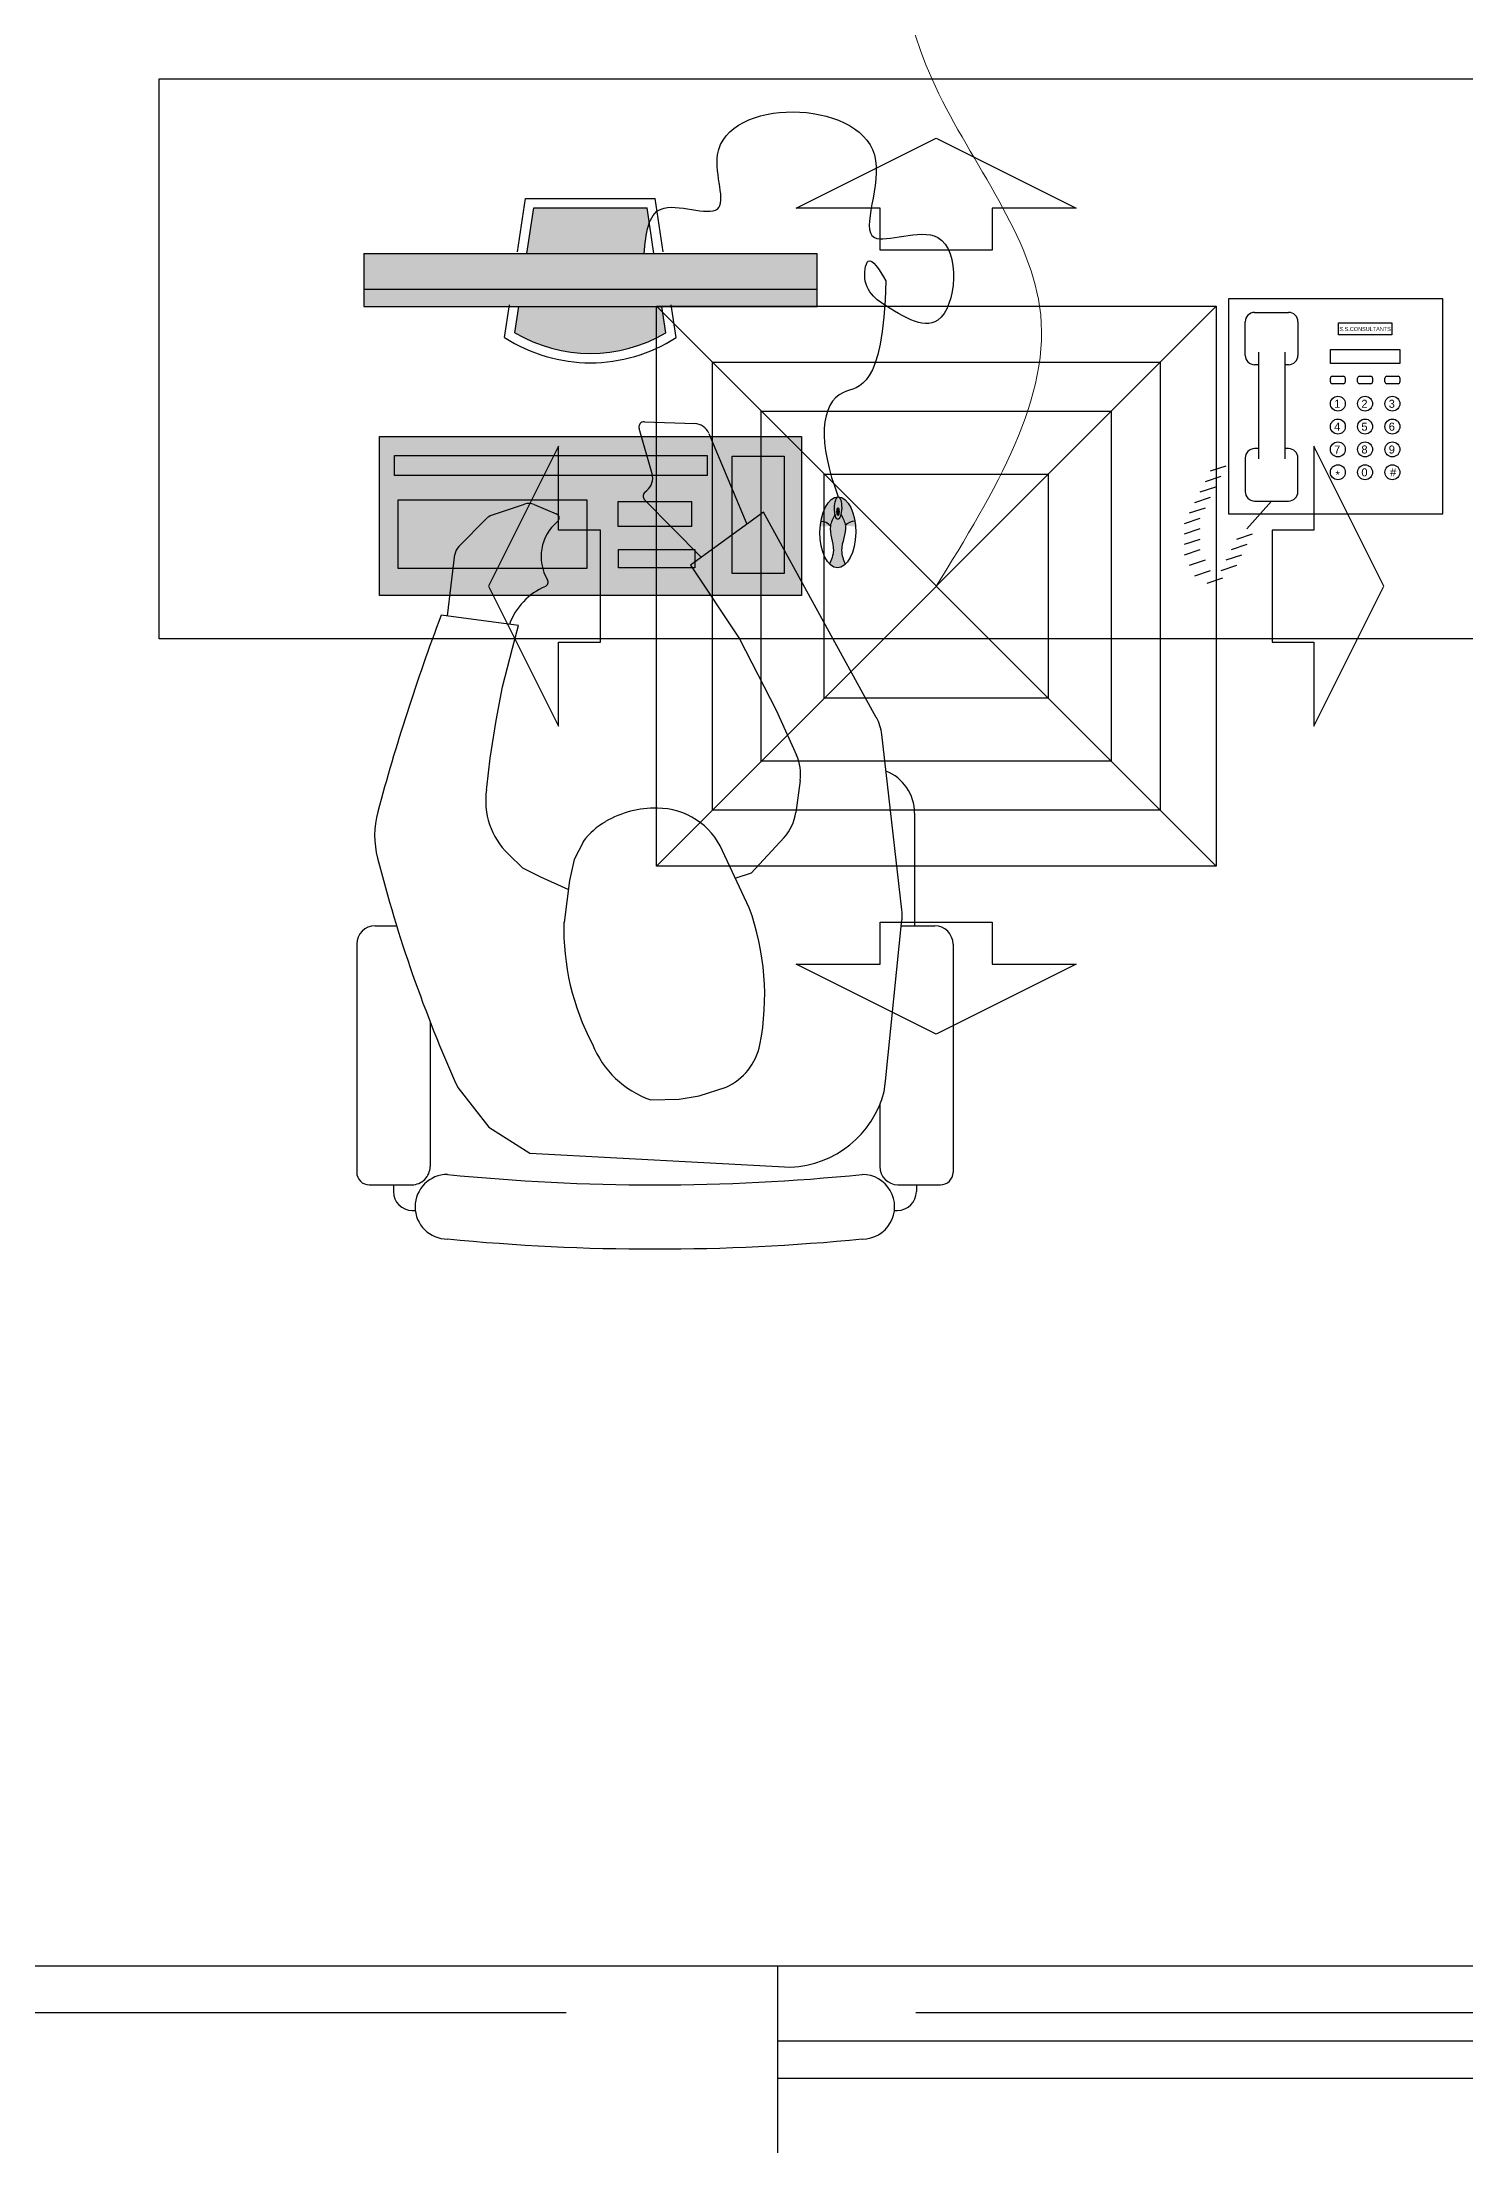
# Model space of a CAD drawing. Extents: x 11598203 to 11995143, y -3849975 to -3698974.
# Drawn here: x 11952140 to 11953667, y -3809171 to -3806910 of the extents above; entities that cross this region are included whole.
import ezdxf

# ---------------------------------------------------------------- set-up
doc = ezdxf.new("R2010")
doc.units = 0
doc.header["$MEASUREMENT"] = 0
doc.linetypes.add('HIDDEN', pattern=[0.375, 0.25, -0.125])
doc.layers.get('0').update_dxf_attribs({"linetype": 'CONTINUOUS'})
for name, color, linetype in [('GRID LINES', 9, 'CONTINUOUS'), ('HATCH', 7, 'CONTINUOUS'), ('MEP_HVAC_SA_DIFFUSER', 5, 'CONTINUOUS'), ('SECTION', 8, 'CONTINUOUS')]:
    doc.layers.add(name, color=color, linetype=linetype)
doc.layers.add('MEP_HVAC_FLEXIBLE_DUCT', color=30, linetype='CONTINUOUS', lineweight=18)
doc.styles.add('ARIAL', font='arial.ttf', dxfattribs={"width": 0.75})

# ---------------------------------------------------------------- blocks, each defined once
blk = doc.blocks.new('8TH FLOOR')
h = blk.add_hatch(color=8)
h.dxf.hatch_style = 1
h.paths.add_polyline_path([(-24120.1, 1950.4), (-24124.4, 1978.7), (-24277.8, 1978.7), (-24282.1, 1950.4, 0.272996)])
edge = h.paths.add_edge_path()
edge.add_spline(control_points=[(-24143.5, 2035.5), (-24142.4, 2047.3), (-24141.3, 2059.1), (-24138, 2068.1)], knot_values=[0, 0, 0, 0, 28.674754, 28.674754, 28.674754, 28.674754], degree=3, periodic=0)
edge.add_line((-24138, 2068.1), (-24140.4, 2084.1))
edge.add_line((-24140.4, 2084.1), (-24261.9, 2084.1))
edge.add_line((-24261.9, 2084.1), (-24269.2, 2035.5))
edge.add_line((-24269.2, 2035.5), (-24143.5, 2035.5))
h = blk.add_hatch(color=8)
h.dxf.hatch_style = 1
h.paths.add_polyline_path([(-23958.1, 2035.5), (-24444.1, 2035.5), (-24444.1, 1997), (-23958.1, 1997)])
h = blk.add_hatch(color=8)
h.dxf.hatch_style = 1
h.set_gradient(color1=(209, 209, 209), color2=(191, 191, 191), one_color=1, tint=0.75, name='INVCYLINDER')
h.paths.add_polyline_path([(-24444.1, 1978.7), (-24444.1, 1997), (-23958.1, 1997), (-23958.1, 1978.7)])
h = blk.add_hatch(color=8)
h.dxf.hatch_style = 1
h.paths.add_polyline_path([(-23993.3, 1818.3), (-24049, 1818.3), (-24049, 1692.5), (-23993.3, 1692.5)], flags=16)
h.paths.add_polyline_path([(-24205.1, 1771.3), (-24407.2, 1771.3), (-24407.2, 1697.6), (-24205.1, 1697.6)], flags=0)
h.paths.add_polyline_path([(-24076.1, 1819), (-24411, 1819), (-24411, 1797.6), (-24076.1, 1797.6)], flags=16)
h.paths.add_polyline_path([(-23974.9, 1839.4), (-24427.4, 1839.4), (-24427.4, 1669), (-23974.9, 1669)])
h.paths.add_polyline_path([(-24092.8, 1769.5), (-24092.8, 1742.9), (-24171.5, 1742.9), (-24171.5, 1769.5)], flags=0)
h.paths.add_polyline_path([(-24411, 1797.6), (-24411, 1819), (-24076.1, 1819), (-24076.1, 1797.6)], flags=0)
h.paths.add_polyline_path([(-24089.1, 1718.3), (-24089.1, 1698.5), (-24171.1, 1698.5), (-24171.1, 1718.3)], flags=16)
h.paths.add_polyline_path([(-24049, 1818.3), (-23993.3, 1818.3), (-23993.3, 1692.5), (-24049, 1692.5)], flags=0)
h.paths.add_polyline_path([(-24205.1, 1771.3), (-24205.1, 1697.6), (-24407.2, 1697.6), (-24407.2, 1771.3)], flags=16)
h.paths.add_polyline_path([(-24092.8, 1769.5), (-24171.5, 1769.5), (-24171.5, 1742.9), (-24092.8, 1742.9)], flags=16)
h = blk.add_hatch(color=8)
h.dxf.hatch_style = 1
h.set_gradient(color1=(209, 209, 209), color2=(191, 191, 191), one_color=1, tint=0.75, name='INVCYLINDER')
h.paths.add_polyline_path([(-23993.3, 1818.3), (-24049, 1818.3), (-24049, 1692.5), (-23993.3, 1692.5)])
h.paths.add_polyline_path([(-24205.1, 1771.3), (-24407.2, 1771.3), (-24407.2, 1697.6), (-24205.1, 1697.6)])
h.paths.add_polyline_path([(-24076.1, 1819), (-24411, 1819), (-24411, 1797.6), (-24076.1, 1797.6)])
h.paths.add_polyline_path([(-24092.8, 1769.5), (-24171.5, 1769.5), (-24171.5, 1742.9), (-24092.8, 1742.9)])
h.paths.add_polyline_path([(-24089.1, 1718.3), (-24171.1, 1718.3), (-24171.1, 1698.5), (-24089.1, 1698.5)])
h = blk.add_hatch(color=8)
h.dxf.hatch_style = 1
edge = h.paths.add_edge_path()
edge.add_arc((-23917.7, 1735.1), 13.3, 89.2599, 139.4615, ccw=False)
edge.add_ellipse((-23935.9, 1736.5), major_axis=(-0.5, -38), ratio=0.504094, start_angle=468.56, end_angle=540)
edge.add_ellipse((-23935.5, 1762.5), major_axis=(-0.2, -12), ratio=0.321688, start_angle=0, end_angle=180, ccw=False)
edge.add_ellipse((-23935.5, 1762.5), major_axis=(-0.2, -12), ratio=0.321688, start_angle=180, end_angle=360, ccw=False)
edge.add_ellipse((-23935.9, 1736.5), major_axis=(-0.5, -38), ratio=0.504094, start_angle=540, end_angle=612.3014)
edge.add_arc((-23954.1, 1735.1), 13.2, 38.5528, 89.1748, ccw=False)
edge.add_spline(control_points=[(-23943.8, 1743.3), (-23945.1, 1734.9), (-23937.3, 1720.5), (-23942.7, 1707.2), (-23944.7, 1702.4)], knot_values=[0.469472, 0.469472, 0.469472, 0.469472, 1.407484, 1.952314, 1.952314, 1.952314, 1.952314], degree=3, periodic=0)
edge.add_ellipse((-23935.9, 1736.5), major_axis=(-0.5, -38), ratio=0.504094, start_angle=334.232, end_angle=385.768)
edge.add_spline(control_points=[(-23928, 1702.2), (-23929.8, 1707.1), (-23934.9, 1720.6), (-23926.5, 1735.1), (-23927.8, 1743.7)], knot_values=[0.450627, 0.450627, 0.450627, 0.450627, 0.995457, 1.95467, 1.95467, 1.95467, 1.95467], degree=3, periodic=0)
h = blk.add_hatch(color=8)
h.dxf.hatch_style = 1
edge = h.paths.add_edge_path()
edge.add_ellipse((-23935.7, 1758.6), major_axis=(-0.03, -4.1), ratio=0.266102, start_angle=0, end_angle=360)
at = {"layer": 'HATCH', "ltscale": 500}
h = blk.add_hatch(color=32, dxfattribs=at)
h.dxf.hatch_style = 1
h.paths.add_polyline_path([(-44310, 10130), (-44010, 10130), (-44010, 9230), (-44310, 9230)])
h.paths.add_polyline_path([(-6930, 6230), (-6630, 6230), (-6630, 5251.7), (-6930, 5251.7)])
h.paths.add_polyline_path([(-900, 6265), (0, 6265), (0, 5965), (-900, 5965)])
h.paths.add_polyline_path([(-31623.7, -10480), (-31023.7, -10480), (-31023.7, -10780), (-31623.7, -10780)])
h.paths.add_polyline_path([(-36805, -13010), (-36055, -13010), (-36055, -13310), (-36805, -13310)])
h.paths.add_polyline_path([(-26485, 200), (-26185, 200), (-26185, -700), (-26485, -700)])
h.paths.add_polyline_path([(-36355, -17735), (-36055, -17735), (-36055, -18485), (-36355, -18485)])
h.paths.add_polyline_path([(-4100, 200), (-3500, 200), (-3500, -100), (-4100, -100)])
h.paths.add_polyline_path([(-47740, 18320), (-46990, 18320), (-46990, 18020), (-47740, 18020)])
h.paths.add_polyline_path([(-47740, 14790), (-46840, 14790), (-46840, 14490), (-47740, 14490)])
h.paths.add_polyline_path([(-10758.3, 300), (-9930, 300), (-9930, 0), (-10758.3, 0)])
h.paths.add_polyline_path([(-36805, -7680), (-36055, -7680), (-36055, -7980), (-36805, -7980)])
h.paths.add_polyline_path([(-34515, 900), (-34215, 900), (-34215, 0), (-34515, 0)])
h.paths.add_polyline_path([(-40685, 750), (-40385, 750), (-40385, 0), (-40685, 0)])
h.paths.add_polyline_path([(-41010, -25), (-40710, -25), (-40710, -775), (-41010, -775)])
h.paths.add_polyline_path([(-47740, 29190), (-46990, 29190), (-46990, 28890), (-47740, 28890)])
h.paths.add_polyline_path([(-900, 29190), (0, 29190), (0, 28890), (-900, 28890)])
h.paths.add_polyline_path([(-47840, 10130), (-47540, 10130), (-47540, 9230), (-47840, 9230)])
h.paths.add_polyline_path([(-41010, 750), (-40710, 750), (-40710, 0), (-41010, 0)])
h.paths.add_polyline_path([(-1000, 42920), (-700, 42920), (-700, 43898.3), (-1000, 43898.3)])
h.paths.add_polyline_path([(-47740, 21920), (-46990, 21920), (-46990, 21620), (-47740, 21620)])
h.paths.add_polyline_path([(-19285, 200), (-18985, 200), (-18985, -700), (-19285, -700)])
h.paths.add_polyline_path([(-900, 49150), (0, 49150), (0, 48850), (-900, 48850)])
h.paths.add_polyline_path([(-900, 32790), (0, 32790), (0, 32490), (-900, 32490)])
h.paths.add_polyline_path([(-47740, 25520), (-46990, 25520), (-46990, 25220), (-47740, 25220)])
h.paths.add_polyline_path([(-15685, 6230), (-15385, 6230), (-15385, 5330), (-15685, 5330)])
h.paths.add_polyline_path([(-900, 25520), (0, 25520), (0, 25220), (-900, 25220)])
h.paths.add_polyline_path([(-39510, -13010), (-38760, -13010), (-38760, -13310), (-39510, -13310)])
h.paths.add_polyline_path([(-42695, 39920), (-42395, 39920), (-42395, 39320), (-42695, 39320)])
h.paths.add_polyline_path([(-47740, 39920), (-46840, 39920), (-46840, 39620), (-47740, 39620)])
h.paths.add_polyline_path([(-900, 39920), (-100, 39920), (-100, 39620), (-900, 39620)])
h.paths.add_polyline_path([(-4100, 11190), (-3401.1, 11190), (-3401.1, 10890), (-4100, 10890)])
h.paths.add_polyline_path([(-31623.7, -7730), (-31023.7, -7730), (-31023.7, -8030), (-31623.7, -8030)])
h.paths.add_polyline_path([(-44760, -18185), (-44010, -18185), (-44010, -18485), (-44760, -18485)])
h.paths.add_polyline_path([(-6930, 300), (-6101.7, 300), (-6101.7, 0), (-6930, 0)])
h.paths.add_polyline_path([(-900, 18320), (0, 18320), (0, 18020), (-900, 18020)])
h.paths.add_polyline_path([(-48040, -18185), (-47290, -18185), (-47290, -18485), (-48040, -18485)])
h.paths.add_polyline_path([(-42695, 43520), (-42395, 43520), (-42395, 42920), (-42695, 42920)])
h.paths.add_polyline_path([(-39510, -10530), (-38760, -10530), (-38760, -10830), (-39510, -10830)])
h.paths.add_polyline_path([(-42370, 43520), (-42070, 43520), (-42070, 42920), (-42370, 42920)])
h.paths.add_polyline_path([(-39510, -7680), (-38760, -7680), (-38760, -7980), (-39510, -7980)])
h.paths.add_polyline_path([(-46360, 43820), (-46060, 43820), (-46060, 42920), (-46360, 42920)])
h.paths.add_polyline_path([(-900, 300), (0, 300), (0, 0), (-900, 0)])
h.paths.add_polyline_path([(-28250, 51450), (-27950, 51450), (-27950, 50550), (-28250, 50550)])
h.paths.add_polyline_path([(-22220, 51450), (-21920, 51450), (-21920, 50550), (-22220, 50550)])
h.paths.add_polyline_path([(-44310, 750), (-44010, 750), (-44010, 0), (-44310, 0)])
h.paths.add_polyline_path([(-42370, 39920), (-42070, 39920), (-42070, 39320), (-42370, 39320)])
h.paths.add_polyline_path([(-31550, 51450), (-31250, 51450), (-31250, 50550), (-31550, 50550)])
h.paths.add_polyline_path([(-46360, 49700), (-46060, 49700), (-46060, 48950), (-46360, 48950)])
h.paths.add_polyline_path([(-42695, 36320), (-42395, 36320), (-42395, 35720), (-42695, 35720)])
h.paths.add_polyline_path([(-42370, 35720), (-42070, 35720), (-42070, 36320), (-42370, 36320)])
h.paths.add_polyline_path([(-44310, 15240), (-44010, 15240), (-44010, 14490), (-44310, 14490)])
h.paths.add_polyline_path([(-42695, 49700), (-42395, 49700), (-42395, 48950), (-42695, 48950)])
h.paths.add_polyline_path([(-44760, -25), (-44010, -25), (-44010, -325), (-44760, -325)])
h.paths.add_polyline_path([(-15685, 200), (-15385, 200), (-15385, -700), (-15685, -700)])
h.paths.add_polyline_path([(-39510, -5200), (-38760, -5200), (-38760, -5500), (-39510, -5500)])
h.paths.add_polyline_path([(-44310, 6230), (-44010, 6230), (-44010, 5480), (-44310, 5480)])
h.paths.add_polyline_path([(-36355, -25), (-36055, -25), (-36055, -775), (-36355, -775)])
h.paths.add_polyline_path([(-22885, 200), (-22585, 200), (-22585, -700), (-22885, -700)])
h.paths.add_polyline_path([(-900, 36320), (0, 36320), (0, 36020), (-900, 36020)])
h.paths.add_polyline_path([(-47740, 32790), (-46990, 32790), (-46990, 32490), (-47740, 32490)])
h.paths.add_polyline_path([(-6930, -25), (-6330, -25), (-6330, -325), (-6930, -325)])
h.paths.add_polyline_path([(-41010, -17735), (-40710, -17735), (-40710, -18485), (-41010, -18485)])
h.paths.add_polyline_path([(-36805, -5200), (-36055, -5200), (-36055, -5500), (-36805, -5500)])
h.paths.add_polyline_path([(-48015, -25), (-47265, -25), (-47265, -325), (-48015, -325)])
h.paths.add_polyline_path([(-10530, -25), (-9930, -25), (-9930, -325), (-10530, -325)])
h.paths.add_polyline_path([(-46840, 36320), (-47740, 36320), (-47740, 36020), (-46840, 36020)])
h.paths.add_polyline_path([(-34515, 6230), (-34215, 6230), (-34215, 5330), (-34515, 5330)])
h.paths.add_polyline_path([(-30085, 200), (-29785, 200), (-29785, -700), (-30085, -700)])
h.paths.add_polyline_path([(-36805, -10530), (-36055, -10530), (-36055, -10830), (-36805, -10830)])
h.paths.add_polyline_path([(-10230, 6230), (-9930, 6230), (-9930, 5330), (-10230, 5330)])
h.paths.add_polyline_path([(-900, 14790), (0, 14790), (0, 14490), (-900, 14490)])
h.paths.add_polyline_path([(-900, 9530), (78.3, 9530), (78.3, 9230), (-900, 9230)])
h.paths.add_polyline_path([(-39940, 49850), (-39640, 49850), (-39640, 48950), (-39940, 48950)])
edge = h.paths.add_edge_path()
edge.add_line((-19435, 49850), (-19435, 48950))
edge.add_line((-6930, 9230), (-5951.7, 9230))
edge.add_line((-41010, 15240), (-41010, 14490))
edge.add_line((-19135, 42920), (-19135, 43820))
edge.add_line((-40710, 5480), (-40710, 6230))
edge.add_line((-40685, 6230), (-40685, 5480))
h.paths.add_polyline_path([(-22220, 9530), (-21320, 9530), (-21320, 9230), (-22220, 9230)])
h.paths.add_polyline_path([(-37580, 10130), (-37280, 10130), (-37280, 9230), (-37580, 9230)])
h.paths.add_polyline_path([(-40685, 9980), (-40385, 9980), (-40385, 9230), (-40685, 9230)])
h.paths.add_polyline_path([(-40685, 6230), (-40385, 6230), (-40385, 5480), (-40685, 5480)])
h.paths.add_polyline_path([(-32228.3, 9530), (-31250, 9530), (-31250, 9230), (-32228.3, 9230)])
h.paths.add_polyline_path([(-30424.1, 6230), (-29445.9, 6230), (-29445.9, 5930), (-30424.1, 5930)])
h.paths.add_polyline_path([(-16860, 9530), (-15960, 9530), (-15960, 9230), (-16860, 9230)])
h.paths.add_polyline_path([(-28250, 9530), (-27271.7, 9530), (-27271.7, 9230), (-28250, 9230)])
h.paths.add_polyline_path([(-10830, 9530), (-9930, 9530), (-9930, 9230), (-10830, 9230)])
h.paths.add_polyline_path([(-41010, 9980), (-40710, 9980), (-40710, 9230), (-41010, 9230)])
h.paths.add_polyline_path([(-41010, 6230), (-40710, 6230), (-40710, 5480), (-41010, 5480)])
h.paths.add_polyline_path([(-16860, 36320), (-15960, 36320), (-15960, 36020), (-16860, 36020)], flags=16)
h.paths.add_polyline_path([(-22220, 43520), (-21920, 43520), (-21920, 42920), (-22220, 42920)], flags=16)
h.paths.add_polyline_path([(-22220, 29190), (-21320, 29190), (-21320, 28890), (-22220, 28890)], flags=16)
h.paths.add_polyline_path([(-25450, 45380), (-24850, 45380), (-24850, 45080), (-25450, 45080)], flags=16)
h.paths.add_polyline_path([(-25450, 43220), (-24850, 43220), (-24850, 42920), (-25450, 42920)], flags=16)
h.paths.add_polyline_path([(-16860, 14790), (-15960, 14790), (-15960, 14490), (-16860, 14490)], flags=16)
h.paths.add_polyline_path([(-41010, 15240), (-40710, 15240), (-40710, 14490), (-41010, 14490)], flags=16)
h.paths.add_polyline_path([(-31250, 25220), (-32150, 25220), (-32150, 25520), (-31250, 25520)], flags=16)
h.paths.add_polyline_path([(-38180, 18320), (-37280, 18320), (-37280, 18020), (-38180, 18020)], flags=16)
h.paths.add_polyline_path([(-31550, 15090), (-31250, 15090), (-31250, 14190), (-31550, 14190)], flags=16)
h.paths.add_polyline_path([(-38180, 14790), (-37280, 14790), (-37280, 14490), (-38180, 14490)], flags=16)
h.paths.add_polyline_path([(-22220, 18320), (-21320, 18320), (-21320, 18020), (-22220, 18020)], flags=16)
h.paths.add_polyline_path([(-40685, 15240), (-40385, 15240), (-40385, 14490), (-40685, 14490)], flags=16)
h.paths.add_polyline_path([(-38180, 21920), (-37280, 21920), (-37280, 21620), (-38180, 21620)], flags=16)
h.paths.add_polyline_path([(-16860, 32790), (-15960, 32790), (-15960, 32490), (-16860, 32490)], flags=16)
h.paths.add_polyline_path([(-16860, 21920), (-15960, 21920), (-15960, 21620), (-16860, 21620)], flags=16)
h.paths.add_polyline_path([(-16860, 25520), (-15960, 25520), (-15960, 25220), (-16860, 25220)], flags=16)
h.paths.add_polyline_path([(-13360, 11190), (-12760, 11190), (-12760, 10890), (-13360, 10890)], flags=16)
h.paths.add_polyline_path([(-6930, 29190), (-6030, 29190), (-6030, 28890), (-6930, 28890)], flags=16)
h.paths.add_polyline_path([(-10830, 29190), (-9930, 29190), (-9930, 28890), (-10830, 28890)], flags=16)
h.paths.add_polyline_path([(-28250, 22220), (-27950, 22220), (-27950, 21320), (-28250, 21320)], flags=16)
h.paths.add_polyline_path([(-22220, 21920), (-21320, 21920), (-21320, 21620), (-22220, 21620)], flags=16)
h.paths.add_polyline_path([(-6930, 9530), (-5951.7, 9530), (-5951.7, 9230), (-6930, 9230)], flags=16)
h.paths.add_polyline_path([(-31550, 22220), (-31250, 22220), (-31250, 21320), (-31550, 21320)], flags=16)
h.paths.add_polyline_path([(-10230, 22220), (-9930, 22220), (-9930, 21320), (-10230, 21320)], flags=16)
h.paths.add_polyline_path([(-28250, 29190), (-27350, 29190), (-27350, 28890), (-28250, 28890)], flags=16)
h.paths.add_polyline_path([(-15132.5, 43220), (-14232.5, 43220), (-14232.5, 42920), (-15132.5, 42920)], flags=16)
h.paths.add_polyline_path([(-10830, 43220), (-9930, 43220), (-9930, 42920), (-10830, 42920)], flags=16)
h.paths.add_polyline_path([(-6930, 43220), (-6030, 43220), (-6030, 42920), (-6930, 42920)], flags=16)
h.paths.add_polyline_path([(-22220, 25520), (-21320, 25520), (-21320, 25220), (-22220, 25220)], flags=16)
h.paths.add_polyline_path([(-28250, 25520), (-27350, 25520), (-27350, 25220), (-28250, 25220)], flags=16)
h.paths.add_polyline_path([(-34680, 11190), (-34080, 11190), (-34080, 10890), (-34680, 10890)], flags=16)
h.paths.add_polyline_path([(-22220, 36320), (-21320, 36320), (-21320, 36020), (-22220, 36020)], flags=16)
h.paths.add_polyline_path([(-38180, 25520), (-37280, 25520), (-37280, 25220), (-38180, 25220)], flags=16)
h.paths.add_polyline_path([(-6930, 25520), (-6030, 25520), (-6030, 25220), (-6930, 25220)], flags=16)
h.paths.add_polyline_path([(-10830, 25520), (-9930, 25520), (-9930, 25220), (-10830, 25220)], flags=16)
h.paths.add_polyline_path([(-6930, 22220), (-6630, 22220), (-6630, 21320), (-6930, 21320)], flags=16)
h.paths.add_polyline_path([(-28250, 18620), (-27950, 18620), (-27950, 17720), (-28250, 17720)], flags=16)
h.paths.add_polyline_path([(-6930, 15090), (-6630, 15090), (-6630, 14190), (-6930, 14190)], flags=16)
h.paths.add_polyline_path([(-22220, 32790), (-21320, 32790), (-21320, 32490), (-22220, 32490)], flags=16)
h.paths.add_polyline_path([(-10230, 33090), (-9930, 33090), (-9930, 32190), (-10230, 32190)], flags=16)
h.paths.add_polyline_path([(-6930, 33090), (-6630, 33090), (-6630, 32190), (-6930, 32190)], flags=16)
h.paths.add_polyline_path([(-32150, 29190), (-31250, 29190), (-31250, 28890), (-32150, 28890)], flags=16)
h.paths.add_polyline_path([(-16860, 29190), (-15960, 29190), (-15960, 28888.5), (-16860, 28888.5)], flags=16)
h.paths.add_polyline_path([(-38180, 29190), (-37280, 29190), (-37280, 28890), (-38180, 28890)], flags=16)
h.paths.add_polyline_path([(-23224.1, 6230), (-22245.9, 6230), (-22245.9, 5930), (-23224.1, 5930)], flags=16)
h.paths.add_polyline_path([(-31550, 18620), (-31250, 18620), (-31250, 17720), (-31550, 17720)], flags=16)
h.paths.add_polyline_path([(-35695, 48950), (-35395, 48950), (-35395, 49750), (-35695, 49750)], flags=16)
h.paths.add_polyline_path([(-6930, 36620), (-6630, 36620), (-6630, 35720), (-6930, 35720)], flags=16)
h.paths.add_polyline_path([(-31550, 45980), (-31250, 45980), (-31250, 45080), (-31550, 45080)], flags=16)
h.paths.add_polyline_path([(-16860, 39920), (-15960, 39920), (-15960, 39620), (-16860, 39620)], flags=16)
h.paths.add_polyline_path([(-22220, 45980), (-21920, 45980), (-21920, 45080), (-22220, 45080)], flags=16)
h.paths.add_polyline_path([(-35695, 43820), (-35395, 43820), (-35395, 42920), (-35695, 42920)], flags=16)
h.paths.add_polyline_path([(-19435, 43820), (-19135, 43820), (-19135, 42920), (-19435, 42920)], flags=16)
h.paths.add_polyline_path([(-38180, 39920), (-37280, 39920), (-37280, 39620), (-38180, 39620)], flags=16)
h.paths.add_polyline_path([(-28250, 39920), (-27271.7, 39920), (-27271.7, 39620), (-28250, 39620)], flags=16)
h.paths.add_polyline_path([(-39940, 43820), (-39640, 43820), (-39640, 42920), (-39940, 42920)], flags=16)
h.paths.add_polyline_path([(-10230, 49850), (-9930, 49850), (-9930, 48950), (-10230, 48950)], flags=16)
h.paths.add_polyline_path([(-31550, 43820), (-31250, 43820), (-31250, 42920), (-31550, 42920)], flags=16)
h.paths.add_polyline_path([(-14832.5, 49850), (-14532.5, 49850), (-14532.5, 48950), (-14832.5, 48950)], flags=16)
h.paths.add_polyline_path([(-6930, 39920), (-6030, 39920), (-6030, 39620), (-6930, 39620)], flags=16)
h.paths.add_polyline_path([(-31550, 33090), (-31250, 33090), (-31250, 32190), (-31550, 32190)], flags=16)
h.paths.add_polyline_path([(-38180, 36320), (-37280, 36320), (-37280, 36020), (-38180, 36020)], flags=16)
h.paths.add_polyline_path([(-19435, 49850), (-19135, 49850), (-19135, 48950), (-19435, 48950)], flags=16)
h.paths.add_polyline_path([(-10830, 39920), (-9930, 39920), (-9930, 39620), (-10830, 39620)], flags=16)
h.paths.add_polyline_path([(-6930, 49850), (-6630, 49850), (-6630, 48950), (-6930, 48950)], flags=16)
h.paths.add_polyline_path([(-19624.1, 6230), (-18645.9, 6230), (-18645.9, 5930), (-19624.1, 5930)], flags=16)
h.paths.add_polyline_path([(-22220, 39920), (-21320, 39920), (-21320, 39620), (-22220, 39620)], flags=16)
h.paths.add_polyline_path([(-22220, 14790), (-21320, 14790), (-21320, 14490), (-22220, 14490)], flags=16)
h.paths.add_polyline_path([(-28250, 36620), (-27950, 36620), (-27950, 35720), (-28250, 35720)], flags=16)
h.paths.add_polyline_path([(-16860, 18320), (-15960, 18320), (-15960, 18020), (-16860, 18020)], flags=16)
h.paths.add_polyline_path([(-31550, 35720), (-31250, 35720), (-31250, 36617.6), (-31550, 36617.6)], flags=16)
h.paths.add_polyline_path([(-10230, 18620), (-9930, 18620), (-9930, 17720), (-10230, 17720)], flags=16)
h.paths.add_polyline_path([(-28250, 15090), (-27950, 15090), (-27950, 14190), (-28250, 14190)], flags=16)
h.paths.add_polyline_path([(-6930, 18620), (-6630, 18620), (-6630, 17720), (-6930, 17720)], flags=16)
h.paths.add_polyline_path([(-32228.3, 39920), (-31250, 39920), (-31250, 39620), (-32228.3, 39620)], flags=16)
h.paths.add_polyline_path([(-10230, 15090), (-9930, 15090), (-9930, 14190), (-10230, 14190)], flags=16)
h.paths.add_polyline_path([(-28250, 33090), (-27950, 33090), (-27950, 32190), (-28250, 32190)], flags=16)
h.paths.add_polyline_path([(-38180, 32790), (-37280, 32790), (-37280, 32490), (-38180, 32490)], flags=16)
h.paths.add_polyline_path([(-10230, 36620), (-9930, 36620), (-9930, 35720), (-10230, 35720)], flags=16)
h = blk.add_hatch(color=32, dxfattribs=at)
h.dxf.hatch_style = 1
edge = h.paths.add_edge_path()
edge.add_line((-47491.5, -2982.4), (-47459.2, -2958.1))
edge.add_line((-47426.5, -2923), (-47401, -2882.1))
edge.add_line((-47459.2, -2958.1), (-47426.5, -2923))
edge.add_line((-47401, -2882.1), (-47388.2, -2851.3))
edge.add_line((-45016.9, -5512.8), (-44992, -5431.7))
edge.add_line((-45062.6, -5223.9), (-45102.4, -5191.3))
edge.add_line((-45346.2, -5173.7), (-45396.6, -5205.2))
edge.add_arc((-45240, -10395), 250, -149.3548, 12.9001, ccw=False)
edge.add_line((-45396.6, -5205.2), (-45439, -5248.7))
edge.add_line((-45439, -5248.7), (-45469.1, -5300))
edge.add_line((-47542.3, -3006.9), (-47491.5, -2982.4))
edge = h.paths.add_edge_path()
edge.add_arc((-32851.1, -1307.8), 250, 0, 360)
edge = h.paths.add_edge_path()
edge.add_arc((-29448.3, -4650.9), 250, 0, 360)
edge = h.paths.add_edge_path()
edge.add_arc((-28312.1, -10680), 250, 0, 360)
edge = h.paths.add_edge_path()
edge.add_arc((-32795, -3600.9), 250, 0, 360)
edge = h.paths.add_edge_path()
edge.add_arc((-47625, -15739), 250, 0, 360)
edge = h.paths.add_edge_path()
edge.add_arc((-32795, -14909.1), 250, 0, 360)
edge = h.paths.add_edge_path()
edge.add_arc((-47625, -2771), 250, 0, 360)
edge = h.paths.add_edge_path()
edge.add_arc((-47640, -5400), 250, 0, 360)
edge = h.paths.add_edge_path()
edge.add_arc((-45240, -13110), 250, 0, 360)
edge = h.paths.add_edge_path()
edge.add_arc((-32851.1, -17202.2), 250, 0, 360)
edge = h.paths.add_edge_path()
edge.add_arc((-33733, -7830), 250, 0, 360)
edge = h.paths.add_edge_path()
edge.add_arc((-48845, -9255), 250, 0, 360)
edge = h.paths.add_edge_path()
edge.add_arc((-29448.3, -13859.1), 250, 0, 360)
edge = h.paths.add_edge_path()
edge.add_arc((-33733, -10680), 250, 0, 360)
edge = h.paths.add_edge_path()
edge.add_arc((-47640, -13110), 250, 0, 360)
edge = h.paths.add_edge_path()
edge.add_arc((-28312.1, -7830), 250, 0, 360)
h.paths.add_polyline_path([(-12190, 3400), (-11890, 3400), (-11890, 2800), (-12190, 2800)])
edge = h.paths.add_edge_path(flags=16)
edge.add_arc((-45240, -5400), 250, 0, 360)
edge = h.paths.add_edge_path(flags=16)
edge.add_arc((-45240, -10395), 250, 0, 360)
edge = h.paths.add_edge_path(flags=16)
edge.add_arc((-45240, -8115), 250, 0, 360)
at = {"color": 8, "lineweight": 25, "ltscale": 500}
for p, q in [((-24663.6, 2222.4, 0), (-22363.7, 2222.4, 0)), ((-24663.6, 1622.4, 0), (-24663.6, 2222.4, 0)), ((-22363.7, 1622.4, 0), (-24663.6, 1622.4, 0)), ((-22885, 200), (-36985, 200)), ((-19285, 200), (-33476.4, 200)), ((-15685, 200), (-29785, 200)), ((-22885, 200), (-24535, 200)), ((-24000.5, 200), (-24000.5, 0))]:
    blk.add_line(p, q, dxfattribs=at)
at = {"color": 8, "lineweight": 25}
for p, q in [((-24279.3, 2037), (-24270.6, 2094.2)), ((-24270.6, 2094.2), (-24131.7, 2094.2)), ((-24269.2, 2035.5), (-24261.9, 2084.1)), ((-24261.9, 2084.1), (-24140.4, 2084.1)), ((-24133, 2035.5), (-24140.4, 2084.1)), ((-24123, 2037), (-24131.7, 2094.2)), ((-24444.1, 2035.5), (-23958.1, 2035.5)), ((-24444.1, 2035.5), (-24444.1, 1978.7)), ((-23958.1, 1978.7), (-23958.1, 2035.5)), ((-24444.1, 1997), (-23958.1, 1997)), ((-24444.1, 1978.7), (-23958.1, 1978.7)), ((-24293.1, 1945.3), (-24287.8, 1980.3)), ((-24282.1, 1950.4), (-24277.8, 1978.7)), ((-24120.1, 1950.4), (-24124.4, 1978.7)), ((-24109.1, 1945.3), (-24114.4, 1980.3)), ((-23517.1, 1986.7, 0), (-23517.1, 1756.4, 0)), ((-23287.1, 1986.7, 0), (-23517.1, 1986.7, 0)), ((-23489.1, 1972.2, 0), (-23452.6, 1972.2, 0)), ((-23287.1, 1756.4, 0), (-23287.1, 1986.7, 0)), ((-23499.1, 1926.2, 0), (-23499.1, 1962.2, 0)), ((-23442.6, 1962.2, 0), (-23442.6, 1926.2, 0)), ((-23399, 1961.1), (-23342.1, 1961.1)), ((-23399, 1948), (-23399, 1961.1)), ((-23342.1, 1948), (-23399, 1948)), ((-23342.1, 1961.1), (-23342.1, 1948)), ((-23484.9, 1929.6, 0), (-23484.9, 1815.3, 0)), ((-23456.8, 1929.6, 0), (-23456.8, 1815.3, 0)), ((-23407.8, 1932.4), (-23333.3, 1932.4)), ((-23407.8, 1917.4), (-23407.8, 1932.4)), ((-23333.3, 1932.4), (-23333.3, 1917.4)), ((-23484.9, 1916.2, 0), (-23489.1, 1916.2, 0)), ((-23452.6, 1916.2, 0), (-23456.9, 1916.2, 0)), ((-23333.3, 1917.4), (-23407.8, 1917.4)), ((-23407.8, 1897.8, 0), (-23407.8, 1901.8, 0)), ((-23405.8, 1903.8, 0), (-23393.8, 1903.8, 0)), ((-23391.8, 1901.8, 0), (-23391.8, 1897.8, 0)), ((-23378.6, 1897.8, 0), (-23378.6, 1901.8, 0)), ((-23376.6, 1903.8, 0), (-23364.6, 1903.8, 0)), ((-23362.6, 1901.8, 0), (-23362.6, 1897.8, 0)), ((-23349.3, 1897.8, 0), (-23349.3, 1901.8, 0)), ((-23347.3, 1903.8, 0), (-23335.3, 1903.8, 0)), ((-23333.3, 1901.8, 0), (-23333.3, 1897.8, 0)), ((-23393.8, 1895.8, 0), (-23405.8, 1895.8, 0)), ((-23364.6, 1895.8, 0), (-23376.6, 1895.8, 0)), ((-23335.3, 1895.8, 0), (-23347.3, 1895.8, 0)), ((-24143.3, 1855), (-24089.3, 1853.1)), ((-24427.4, 1839.4), (-23974.9, 1839.4)), ((-24427.4, 1669), (-24427.4, 1839.4)), ((-24135, 1799.3), (-24148.9, 1847.7)), ((-24074.2, 1842.6), (-24033.5, 1745.4)), ((-23974.9, 1839.4), (-23974.9, 1669)), ((-24411, 1819), (-24076.1, 1819)), ((-24411, 1797.6), (-24411, 1819)), ((-24076.1, 1819), (-24076.1, 1797.6)), ((-24049, 1818.3), (-23993.3, 1818.3)), ((-24049, 1692.5), (-24049, 1818.3)), ((-23993.3, 1818.3), (-23993.3, 1692.5)), ((-23499.1, 1816.2, 0), (-23499.1, 1780.1, 0)), ((-23484.9, 1826.2, 0), (-23489.1, 1826.2, 0)), ((-23452.6, 1826.2, 0), (-23456.9, 1826.2, 0)), ((-23442.6, 1780.1, 0), (-23442.6, 1816.2, 0)), ((-24076.1, 1797.6), (-24411, 1797.6)), ((-23525.4, 1796.3, 0), (-23542.2, 1790.7, 0)), ((-23519.8, 1807.5, 0), (-23536.6, 1801.9, 0)), ((-24407.2, 1771.3), (-24205.1, 1771.3)), ((-24407.2, 1697.6), (-24407.2, 1771.3)), ((-24307, 1754.8), (-24271.9, 1766.6)), ((-24261.5, 1766.3), (-24237.7, 1756.4)), ((-24205.1, 1771.3), (-24205.1, 1697.6)), ((-24171.5, 1769.5), (-24092.8, 1769.5)), ((-24171.5, 1742.9), (-24171.5, 1769.5)), ((-24082.4, 1709.8), (-24143, 1771.5)), ((-24142.4, 1779.9), (-24140.8, 1781.2)), ((-24092.8, 1769.5), (-24092.8, 1742.9)), ((-23536.6, 1773.8, 0), (-23553.5, 1768.2, 0)), ((-23531, 1785, 0), (-23547.9, 1779.4, 0)), ((-23470.8, 1770.1, 0), (-23497.4, 1740.2, 0)), ((-23489.1, 1770.1, 0), (-23452.6, 1770.1, 0)), ((-24342.2, 1721.4), (-24312.7, 1751.2)), ((-24092.8, 1742.9), (-24171.5, 1742.9)), ((-24015.7, 1758), (-24093.8, 1701.2)), ((-23894.6, 1538), (-24015.7, 1758)), ((-23547.9, 1751.4, 0), (-23564.7, 1745.8, 0)), ((-23542.2, 1762.6, 0), (-23559.1, 1757, 0)), ((-23517.1, 1756.4, 0), (-23287.1, 1756.4, 0)), ((-23547.9, 1740.2, 0), (-23564.7, 1734.6, 0)), ((-23547.9, 1729, 0), (-23564.7, 1723.4, 0)), ((-23497.4, 1723.4, 0), (-23514.2, 1717.8, 0)), ((-23491.8, 1734.6, 0), (-23508.6, 1729, 0)), ((-24205.1, 1697.6), (-24407.2, 1697.6)), ((-24354.4, 1646.9), (-24346.4, 1712.8)), ((-24171.1, 1718.3), (-24089.1, 1718.3)), ((-24171.1, 1698.5), (-24171.1, 1718.3)), ((-24089.1, 1698.5), (-24171.1, 1698.5)), ((-24093.8, 1701.2), (-24041.2, 1622.4)), ((-24089.1, 1718.3), (-24089.1, 1698.5)), ((-23547.9, 1717.8, 0), (-23564.7, 1712.2, 0)), ((-23542.2, 1706.6, 0), (-23559.1, 1701, 0)), ((-23508.6, 1701, 0), (-23525.4, 1695.3, 0)), ((-23503, 1712.2, 0), (-23519.8, 1706.6, 0)), ((-23993.3, 1692.5), (-24049, 1692.5)), ((-23536.6, 1695.3, 0), (-23553.5, 1689.7, 0)), ((-23523.4, 1687.4, 0), (-23540.3, 1681.8, 0)), ((-23974.9, 1669), (-24427.4, 1669)), ((-24278.3, 1636.6), (-24361.1, 1647.6)), ((-24284.6, 1612.3), (-24278.3, 1636.6)), ((-24295.3, 1571.1), (-24284.6, 1612.3)), ((-24041.2, 1622.4), (-24002.1, 1545.8)), ((-24302.3, 1534.9), (-24295.3, 1571.1)), ((-24002.1, 1545.8), (-23980.2, 1497.7)), ((-24308.7, 1494.4), (-24302.3, 1534.9)), ((-23867.1, 1331.9), (-23888.8, 1519.9)), ((-24312.2, 1463.2), (-24308.7, 1494.4)), ((-23976.2, 1470.7), (-23980.9, 1436.2)), ((-24312.6, 1460.9), (-24312.2, 1463.2)), ((-23853.5, 1435.6), (-23853.5, 1314.9)), ((-24208.7, 1405.2), (-24218.6, 1386.1)), ((-23993.5, 1409.6), (-24028.8, 1371.2)), ((-24273.5, 1376.8), (-24289.1, 1391.7)), ((-24218.6, 1386.1), (-24223.6, 1363.4)), ((-24030.9, 1334.3), (-24059.6, 1395.4)), ((-24254.3, 1366.9), (-24273.5, 1376.8)), ((-24224.8, 1353.7), (-24254.3, 1366.9)), ((-24223.6, 1363.4), (-24229.2, 1318.6)), ((-24028.8, 1371.2), (-24045.1, 1365.9)), ((-24432, 1314.9), (-24408.9, 1314.9)), ((-23884.8, 1148.4), (-23867.1, 1321.3)), ((-23867.7, 1314.9), (-23832, 1314.9)), ((-24451.7, 1295.2), (-24451.7, 1050.7)), ((-23812.3, 1295.2), (-23812.3, 1050.7)), ((-24373, 1212.1), (-24373, 1056.9)), ((-24343.4, 1141.7), (-24310, 1099.1)), ((-24106, 1129.1), (-24084.7, 1132.7)), ((-24084.7, 1132.7), (-24055.6, 1141.9)), ((-23886.2, 1137.3), (-23884.8, 1148.4)), ((-24136.5, 1128.4), (-24106, 1129.1)), ((-23891, 1123.2), (-23891, 1056.9)), ((-24310, 1099.1), (-24266, 1071.4)), ((-24266, 1071.4), (-23986.4, 1056.2)), ((-24438.2, 1037.3), (-24392.5, 1037.3)), ((-24412.3, 1037.3), (-24412.3, 1030.1)), ((-23871.5, 1037.3), (-23825.8, 1037.3)), ((-23851.7, 1037.3), (-23851.7, 1030.1)), ((-24392.1, 1009.9), (-24388.8, 1009.9)), ((-23875.2, 1009.9), (-23871.9, 1009.9))]:
    blk.add_line(p, q, dxfattribs=at)
at = {"color": 8, "lineweight": 25, "ltscale": 2}
for p, q in [((-24000.5, 120), (-23100.5, 120)), ((-24000.5, 80), (-23100.5, 80))]:
    blk.add_line(p, q, dxfattribs=at)
at = {"color": 8}
for centre in [(-23399.8, 1874.4, 0), (-23370.6, 1874.4, 0), (-23341.3, 1874.4, 0), (-23399.8, 1849.9, 0), (-23370.6, 1849.9, 0), (-23341.3, 1849.9, 0), (-23399.8, 1825.4, 0), (-23370.6, 1825.4, 0), (-23341.3, 1825.4, 0), (-23399.8, 1800.9, 0), (-23370.6, 1800.9, 0), (-23341.3, 1800.9, 0)]:
    blk.add_circle(centre, 8, dxfattribs=at)
for centre, radius, start, end in [((-23489.1, 1962.2, 0), 10, 90, 179.9945), ((-23452.6, 1962.2, 0), 10, 359.9945, 90), ((-24201.1, 2087.7), 169.5, 237.1302, 302.8698), ((-24201.1, 2087.7), 159.4, 239.4611, 300.5389), ((-23489.1, 1926.2, 0), 10, 179.9945, 270), ((-23452.6, 1926.2, 0), 10, 270, 359.9945), ((-23405.8, 1901.8, 0), 2, 90, 180), ((-23393.8, 1901.8, 0), 2, 0, 90), ((-23376.6, 1901.8, 0), 2, 90, 180), ((-23364.6, 1901.8, 0), 2, 0, 90), ((-23347.3, 1901.8, 0), 2, 90, 180), ((-23335.3, 1901.8, 0), 2, 0, 90), ((-23405.8, 1897.8, 0), 2, 180, 270), ((-23393.8, 1897.8, 0), 2, 270, 0), ((-23376.6, 1897.8, 0), 2, 180, 270), ((-23364.6, 1897.8, 0), 2, 270, 0), ((-23347.3, 1897.8, 0), 2, 180, 270), ((-23335.3, 1897.8, 0), 2, 270, 0), ((-23489.1, 1816.2, 0), 10, 90, 180.0055), ((-23452.6, 1816.2, 0), 10, 0.0055, 90), ((-23489.1, 1780.1, 0), 10, 180.0055, 270), ((-23452.6, 1780.1, 0), 10, 270, 0.0055), ((-23954.2, 1735.1), 13.2, 37.5347, 89.1748), ((-23917.8, 1735.1), 13.3, 89.2599, 139.5773)]:
    blk.add_arc(centre, radius, start, end, dxfattribs=at)
for centre, major_axis, start_param, end_param in [((-24143.5, 1849.3), (-4.01, 4.01), -0.820791, 1.065616), ((-24089.9, 1836.1), (12, 12), 5.894858, 7.03319), ((-24151.3, 1794.6), (-12, 12), 3.025729, 4.207208), ((-24267.2, 1752.7), (10.4, 10.4), 0.392715, 1.111217), ((-24138.9, 1775.5), (4.01, 4.01), 1.454932, 3.132464), ((-24302.3, 1740.8), (-10.4, 10.4), -0.459579, 0.004984), ((-24205.7, 1710.7), (34.2, 34.2), 1.473299, 2.900347), ((-24239.6, 1751.9), (-3.48, 3.48), 3.044095, 5.105104), ((-24331.7, 1711), (10.4, 10.4), 1.575781, 2.235741), ((-24222.6, 1614.4), (-49.1, 49.1), -0.389622, 0.44073), ((-24251.3, 1683.1), (3.48, 3.48), 4.322767, 6.041939), ((-22337.2, 878.7), (-1530.9, 1530.9), 0.422326, 0.524594), ((-23937.6, 1514.3), (34.8, 34.8), 5.612395, 6.001159), ((-24025, 1477.3), (-34.8, 34.8), 3.79164, 4.353509), ((-23901.9, 1435.6), (34.2, 34.2), 5.497787, 6.69493), ((-24234.8, 1448.7), (55.6, 55.6), 2.20036, 3.165612), ((-24334, 1411.6), (-69.6, 69.6), 0.524594, 1.034846), ((-24146.9, 1359.7), (-54.3, 54.3), -0.268954, 0.150173), ((-24131.5, 1335.8), (74.4, 74.4), 0.764553, 1.316959), ((-24129.4, 1364.6), (-54, 54), 4.341426, 5.496709), ((-24029.7, 1442.9), (-34.8, 34.8), 3.183154, 3.79164), ((-22974, 1758.1), (-401.5, 1447.1), 1.549601, 1.723123), ((-24432, 1295.2), (13.9, 13.9), 0.785398, 2.356194), ((-23963.6, 1312.1), (259.3, 59.8), 2.890446, 3.399922), ((-24289.2, 1240.2), (-194.4, 194.4), 3.73355, 4.276249), ((-23916, 1326.3), (-34.8, 34.8), 3.824541, 4.041599), ((-23832, 1295.2), (13.9, 13.9), 5.497787, 7.068583), ((-24101.9, 1227.2), (74.1, 74.1), 2.74069, 3.590533), ((-24081.6, 1199.8), (-44.8, 44.8), 2.779238, 3.730613), ((-23991.5, 1164.9), (-77, 77), 2.402881, 3.670313), ((-24438.2, 1050.7), (9.49, 9.49), 2.356194, 3.926991), ((-24392.5, 1056.9), (-13.8, 13.8), 2.356194, 3.926991), ((-24354.4, 1013.8), (-24.5, 24.5), -0.785398, 2.356194), ((-24132, 3267.6), (-42.1, 2229.9), 3.022801, 3.222589), ((-23909.6, 1013.8), (-24.5, 24.5), 2.356194, 5.497787), ((-23871.5, 1056.9), (-13.8, 13.8), 0.785398, 2.356194), ((-23825.8, 1050.7), (-9.49, 9.49), 2.356194, 3.926991), ((-24392.1, 1030.1), (-14.3, 14.3), 0.785398, 2.356194), ((-23871.9, 1030.1), (14.3, 14.3), 3.926991, 5.497787), ((-24132, 3267.4), (-2298.1, 58.4), 1.499279, 1.693085)]:
    blk.add_ellipse(centre, major_axis=major_axis, ratio=1, start_param=start_param, end_param=end_param, dxfattribs=at)
for centre, major_axis, ratio in [((-23935.9, 1736.5), (-0.5, -38), 0.504094), ((-23935.6, 1762.5), (-0.2, -12), 0.321688), ((-23935.7, 1758.6), (-0.03, -4.1), 0.266102)]:
    blk.add_ellipse(centre, major_axis=major_axis, ratio=ratio, dxfattribs=at)
for points in [[(-24143.5, 2035.5), (-24125.4, 2083), (-24064.8, 2083), (-24064.8, 2141.2), (-23896.7, 2141.2), (-23896.7, 2052.5), (-23828.7, 2052.5), (-23828.7, 1963.8), (-23893.6, 1985.5)], [(-23893.6, 1985.5), (-23906.4, 2005.7), (-23903.2, 2027.2), (-23884.3, 2006)], [(-23938.8, 1755.5), (-23943.9, 1743.3), (-23940.6, 1717.1), (-23944.7, 1702.4)], [(-23932.5, 1755.5), (-23927.8, 1743.7), (-23931.8, 1717), (-23928.1, 1702.2)]]:
    blk.add_spline(points, degree=3, dxfattribs=at)
blk.add_open_spline([(-23884.3, 2006), (-23887.5, 1887.5), (-23953.5, 1903.2), (-23957.5, 1832.3), (-23935.4, 1774.5)], degree=3, knots=[0, 0, 0, 0, 1.558339, 3.964451, 3.964451, 3.964451, 3.964451], dxfattribs=at)
at = {"layer": 'GRID LINES', "color": 138, "linetype": 'HIDDEN', "ltscale": 3000}
blk.add_line((5022.8, 150), (-57948.5, 150), dxfattribs=at)
at = {"color": 8, "lineweight": 20, "style": 'ARIAL'}
for s, height, p in [('S.S.CONSULTANTS', 4.234, (-23398.2, 1952.3, 0)), ('1', 8.57, (-23403.8, 1870, 0)), ('2', 8.57, (-23374.6, 1870, 0)), ('3', 8.57, (-23345.3, 1870, 0)), ('4', 8.57, (-23403.8, 1845.5, 0)), ('5', 8.57, (-23374.6, 1845.5, 0)), ('6', 8.57, (-23345.3, 1845.5, 0)), ('7', 8.57, (-23403.8, 1821, 0)), ('8', 8.57, (-23374.6, 1821, 0)), ('9', 8.57, (-23345.3, 1821, 0)), ('*', 8.57, (-23402.3, 1794, 0)), ('0', 8.57, (-23374.6, 1796.5, 0)), ('#', 8.57, (-23343.8, 1796.5, 0))]:
    blk.add_text(s, height=height, dxfattribs=at).set_placement(p)
blk = doc.blocks.new('SA_DIFFUSER_600X600 MM')
at = {"layer": 'MEP_HVAC_SA_DIFFUSER', "color": 8}
for p, q in [((11908714.2, -3793568), (11908114.2, -3794168)), ((11908714.2, -3794168), (11908114.2, -3793568))]:
    blk.add_line(p, q, dxfattribs=at)
at = {"layer": 'MEP_HVAC_SA_DIFFUSER', "color": 152}
for points in [[(11908354.2, -3793508), (11908354.2, -3793463), (11908264.2, -3793463), (11908414.2, -3793388), (11908564.2, -3793463), (11908474.2, -3793463), (11908474.2, -3793508)], [(11908054.2, -3793808), (11908009.2, -3793808), (11908009.2, -3793718), (11907934.2, -3793868), (11908009.2, -3794018), (11908009.2, -3793928), (11908054.2, -3793928)], [(11908774.2, -3793928), (11908819.2, -3793928), (11908819.2, -3794018), (11908894.2, -3793868), (11908819.2, -3793718), (11908819.2, -3793808), (11908774.2, -3793808)], [(11908474.2, -3794228), (11908474.2, -3794273), (11908564.2, -3794273), (11908414.2, -3794348), (11908264.2, -3794273), (11908354.2, -3794273), (11908354.2, -3794228)]]:
    blk.add_lwpolyline(points, close=True, dxfattribs=at)
at = {"layer": 'MEP_HVAC_SA_DIFFUSER', "color": 5}
for points in [[(11908714.2, -3793568), (11908714.2, -3794168), (11908114.2, -3794168), (11908114.2, -3793568)], [(11908601.7, -3793680.5), (11908601.7, -3794055.5), (11908226.7, -3794055.5), (11908226.7, -3793680.5)]]:
    blk.add_lwpolyline(points, close=True, dxfattribs=at)
at = {"layer": 'MEP_HVAC_SA_DIFFUSER', "color": 8}
for points in [[(11908654.2, -3793628), (11908654.2, -3794108), (11908174.2, -3794108), (11908174.2, -3793628)], [(11908534.2, -3793748), (11908534.2, -3793988), (11908294.2, -3793988), (11908294.2, -3793748)]]:
    blk.add_lwpolyline(points, close=True, dxfattribs=at)

msp = doc.modelspace()

# ---------------------------------------------------------------- linework, layer by layer
at = {"layer": 'MEP_HVAC_FLEXIBLE_DUCT'}
msp.add_spline([(11953098.7, -3806418.9, 0), (11953094.4, -3806949.3, 0), (11953209.7, -3807192.5), (11953098.9, -3807492.5)], degree=3, dxfattribs=at)

# ---------------------------------------------------------------- block references
at = {"layer": 'MEP_HVAC_SA_DIFFUSER', "ltscale": 500}
msp.add_blockref('SA_DIFFUSER_600X600 MM', (44684.6, -13624.5), dxfattribs=at)
at = {"layer": 'SECTION', "color": 0, "ltscale": 500}
msp.add_blockref('8TH FLOOR', (11976929.2, -3809171.3), dxfattribs=at)

doc.saveas('drawing.dxf')
